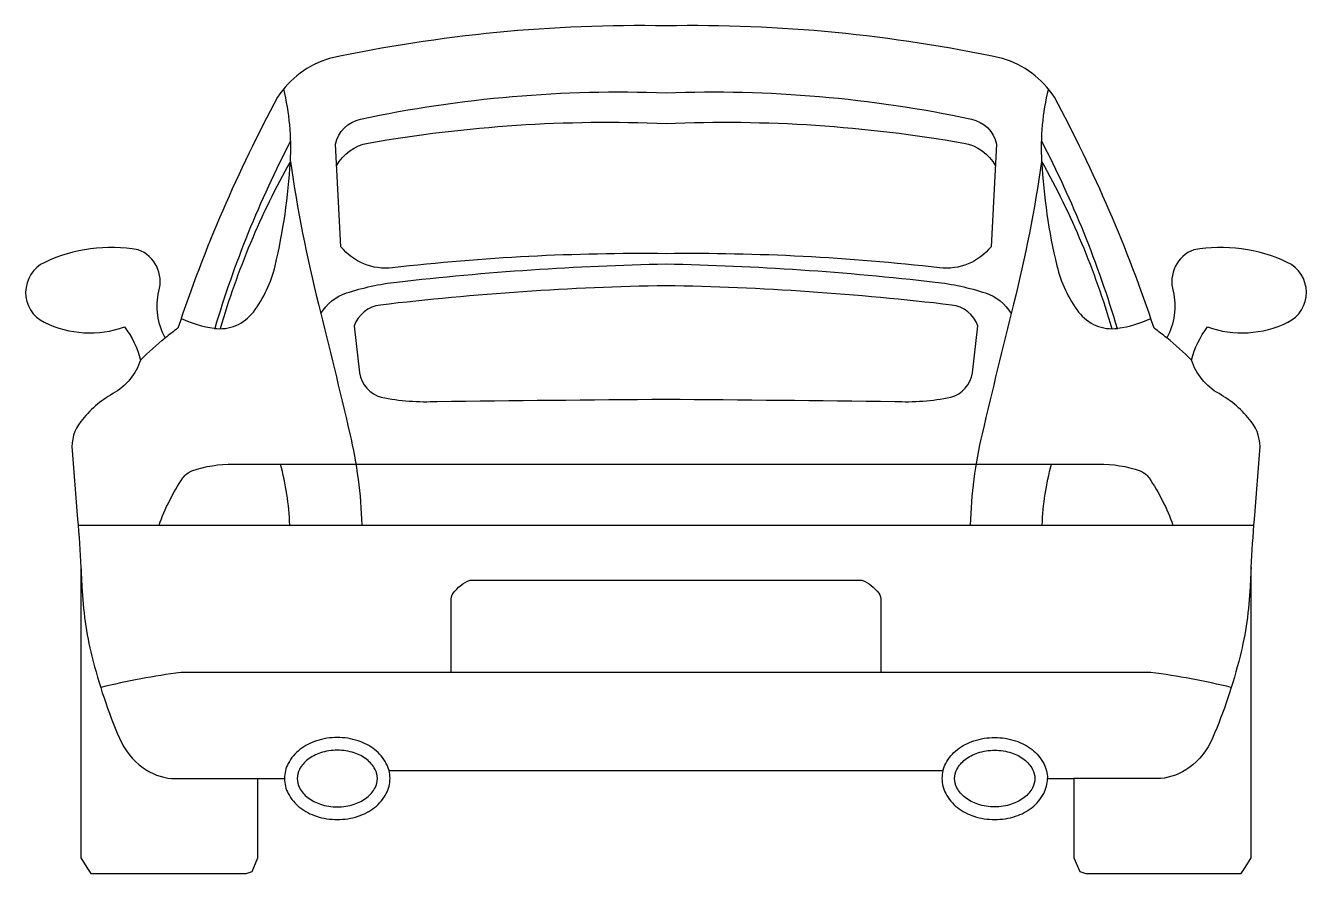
# Model space of a CAD drawing. Header units: metres. Extents: x -0.1 to 1.86, y 0 to 1.3.
import ezdxf

# ---------------------------------------------------------------- set-up
doc = ezdxf.new("R2010")
doc.units = ezdxf.units.M
doc.layers.add('Ceco.NET 30', color=7, linetype='Continuous')

msp = doc.modelspace()

# ---------------------------------------------------------------- linework, layer by layer
at = {"layer": 'Ceco.NET 30'}
for points in [[(0.8824, 0.1576), (1.3072, 0.1576, 0.062136), (1.3057, 0.1455, 0.123049), (1.3115, 0.1223, 0.105504), (1.3294, 0.101, 0.087523), (1.3548, 0.0876, 0.078008), (1.3866, 0.0826, 0.078008), (1.4184, 0.0876, 0.087523), (1.4438, 0.101, 0.105504), (1.4617, 0.1223, 0.123049), (1.4675, 0.1455), (1.5082, 0.1455), (1.5082, 0.0241), (1.5173, 0.003), (1.5263, 0), (1.7648, 0), (1.7708, 0.009), (1.7799, 0.0241), (1.7799, 0.4692, -0.006417), (1.7849, 0.5431, -0.000224), (1.7934, 0.6484, 0.187689), (1.7801, 0.6931, 0.098821), (1.7307, 0.7358, -0.185289), (1.6883, 0.7874, -0.092535), (1.7129, 0.8381, 0.20081), (1.8361, 0.8452, 0.630085), (1.8353, 0.9372, 0.153001), (1.6919, 0.9566, 0.391104), (1.6603, 0.8928, -0.179826), (1.6506, 0.8212, 0.012315), (1.6311, 0.8362, 0.043421), (1.4781, 1.1904, 0.178274), (1.3985, 1.25, 0.056897), (0.8824, 1.3, 0.056897), (0.3663, 1.25, 0.178274), (0.2866, 1.1904, 0.043421), (0.1336, 0.8362, 0.012315), (0.1141, 0.8212, -0.179826), (0.1044, 0.8928, 0.391104), (0.0729, 0.9566, 0.153001), (-0.0705, 0.9372, 0.630085), (-0.0713, 0.8452, 0.20081), (0.0519, 0.8381, -0.092535), (0.0765, 0.7874, -0.185289), (0.034, 0.7358, 0.098821), (-0.0154, 0.6931, 0.187689), (-0.0286, 0.6484, -0.000224), (-0.0201, 0.5431, -0.006417), (-0.0151, 0.4692), (-0.0151, 0.0241), (-0.006, 0.009), (0, 0), (0.2384, 0), (0.2475, 0.003), (0.2565, 0.0241), (0.2565, 0.1455), (0.2972, 0.1455, 0.123049), (0.303, 0.1223, 0.105504), (0.3209, 0.101, 0.087523), (0.3464, 0.0876, 0.078008), (0.3782, 0.0826, 0.078008), (0.41, 0.0876, 0.087523), (0.4354, 0.101, 0.105504), (0.4533, 0.1223, 0.123049), (0.4591, 0.1455, 0.062136), (0.4576, 0.1576)], [(0.8824, 0.1576), (1.3072, 0.1576, 0.062136), (1.3057, 0.1455, 0.123049), (1.3115, 0.1223, 0.105504), (1.3294, 0.101, 0.087523), (1.3548, 0.0876, 0.078008), (1.3866, 0.0826, 0.078008), (1.4184, 0.0876, 0.087523), (1.4438, 0.101, 0.105504), (1.4617, 0.1223, 0.123049), (1.4675, 0.1455), (1.5082, 0.1455), (1.5082, 0.0241), (1.5173, 0.003), (1.5263, 0), (1.7648, 0), (1.7708, 0.009), (1.7799, 0.0241), (1.7799, 0.4692, -0.006417), (1.7849, 0.5431, -0.000224), (1.7934, 0.6484, 0.187689), (1.7801, 0.6931, 0.098821), (1.7307, 0.7358, -0.185289), (1.6883, 0.7874, -0.092535), (1.7129, 0.8381, 0.20081), (1.8361, 0.8452, 0.630085), (1.8353, 0.9372, 0.153001), (1.6919, 0.9566, 0.391104), (1.6603, 0.8928, -0.179826), (1.6506, 0.8212, 0.012315), (1.6311, 0.8362, 0.043421), (1.4781, 1.1904, 0.178274), (1.3985, 1.25, 0.056897), (0.8824, 1.3, 0.056897), (0.3663, 1.25, 0.178274), (0.2866, 1.1904, 0.043421), (0.1336, 0.8362, 0.012315), (0.1141, 0.8212, -0.179826), (0.1044, 0.8928, 0.391104), (0.0729, 0.9566, 0.153001), (-0.0705, 0.9372, 0.630085), (-0.0713, 0.8452, 0.20081), (0.0519, 0.8381, -0.092535), (0.0765, 0.7874, -0.185289), (0.034, 0.7358, 0.098821), (-0.0154, 0.6931, 0.187689), (-0.0286, 0.6484, -0.000224), (-0.0201, 0.5431, -0.006417), (-0.0151, 0.4692), (-0.0151, 0.0241), (-0.006, 0.009), (0, 0), (0.2384, 0), (0.2475, 0.003), (0.2565, 0.0241), (0.2565, 0.1455), (0.2972, 0.1455, 0.123049), (0.303, 0.1223, 0.105504), (0.3209, 0.101, 0.087523), (0.3464, 0.0876, 0.078008), (0.3782, 0.0826, 0.078008), (0.41, 0.0876, 0.087523), (0.4354, 0.101, 0.105504), (0.4533, 0.1223, 0.123049), (0.4591, 0.1455, 0.062136), (0.4576, 0.1576)], [(0.8824, 0.9505, 0.031233), (0.4627, 0.9288, -0.25747), (0.3838, 0.9612), (0.3754, 1.1184, -0.296288), (0.414, 1.157, -0.061861), (0.8824, 1.1972, -0.061861), (1.3508, 1.157, -0.296288), (1.3894, 1.1184), (1.381, 0.9612, -0.25747), (1.3021, 0.9288, 0.031233)], [(0.8824, 0.9505, 0.031233), (0.4627, 0.9288, -0.25747), (0.3838, 0.9612), (0.3754, 1.1184, -0.296288), (0.414, 1.157, -0.061861), (0.8824, 1.1972, -0.061861), (1.3508, 1.157, -0.296288), (1.3894, 1.1184), (1.381, 0.9612, -0.25747), (1.3021, 0.9288, 0.031233)], [(0.8824, 0.9014, 0.025434), (0.4442, 0.8717, 0.282656), (0.4039, 0.8398), (0.4122, 0.7677, 0.293758), (0.4457, 0.7304, 0.065182), (0.5315, 0.724, -0.001117), (0.8824, 0.7273, -0.001117), (1.2332, 0.724, 0.065182), (1.3191, 0.7304, 0.293758), (1.3526, 0.7677), (1.3609, 0.8398, 0.282656), (1.3205, 0.8717, 0.025434)], [(0.8824, 0.9014, 0.025434), (0.4442, 0.8717, 0.282656), (0.4039, 0.8398), (0.4122, 0.7677, 0.293758), (0.4457, 0.7304, 0.065182), (0.5315, 0.724, -0.001117), (0.8824, 0.7273, -0.001117), (1.2332, 0.724, 0.065182), (1.3191, 0.7304, 0.293758), (1.3526, 0.7677), (1.3609, 0.8398, 0.282656), (1.3205, 0.8717, 0.025434)], [(0.3167, 0.1455, 0.123049), (0.3202, 0.1314, 0.105504), (0.3329, 0.1164, 0.087523), (0.3523, 0.1061, 0.078008), (0.3782, 0.102, 0.078008), (0.404, 0.1061, 0.087523), (0.4235, 0.1164, 0.105504), (0.4361, 0.1314, 0.123049), (0.4396, 0.1455, 0.123049), (0.4361, 0.1595, 0.105504), (0.4235, 0.1746, 0.087523), (0.404, 0.1848, 0.078008), (0.3782, 0.1889, 0.078008), (0.3523, 0.1848, 0.087523), (0.3329, 0.1746, 0.105504), (0.3202, 0.1595, 0.123049)], [(0.3167, 0.1455, 0.123049), (0.3202, 0.1314, 0.105504), (0.3329, 0.1164, 0.087523), (0.3523, 0.1061, 0.078008), (0.3782, 0.102, 0.078008), (0.404, 0.1061, 0.087523), (0.4235, 0.1164, 0.105504), (0.4361, 0.1314, 0.123049), (0.4396, 0.1455, 0.123049), (0.4361, 0.1595, 0.105504), (0.4235, 0.1746, 0.087523), (0.404, 0.1848, 0.078008), (0.3782, 0.1889, 0.078008), (0.3523, 0.1848, 0.087523), (0.3329, 0.1746, 0.105504), (0.3202, 0.1595, 0.123049)], [(1.4481, 0.1455, -0.123049), (1.4446, 0.1314, -0.105504), (1.4319, 0.1164, -0.087523), (1.4124, 0.1061, -0.078008), (1.3866, 0.102, -0.078008), (1.3607, 0.1061, -0.087523), (1.3413, 0.1164, -0.105504), (1.3286, 0.1314, -0.123049), (1.3251, 0.1455, -0.123049), (1.3286, 0.1595, -0.105504), (1.3413, 0.1746, -0.087523), (1.3607, 0.1848, -0.078008), (1.3866, 0.1889, -0.078008), (1.4124, 0.1848, -0.087523), (1.4319, 0.1746, -0.105504), (1.4446, 0.1595, -0.123049)], [(1.4481, 0.1455, -0.123049), (1.4446, 0.1314, -0.105504), (1.4319, 0.1164, -0.087523), (1.4124, 0.1061, -0.078008), (1.3866, 0.102, -0.078008), (1.3607, 0.1061, -0.087523), (1.3413, 0.1164, -0.105504), (1.3286, 0.1314, -0.123049), (1.3251, 0.1455, -0.123049), (1.3286, 0.1595, -0.105504), (1.3413, 0.1746, -0.087523), (1.3607, 0.1848, -0.078008), (1.3866, 0.1889, -0.078008), (1.4124, 0.1848, -0.087523), (1.4319, 0.1746, -0.105504), (1.4446, 0.1595, -0.123049)]]:
    msp.add_lwpolyline(points, format="xyb", close=True, dxfattribs=at)
for points in [[(0.3771, 1.0851, -0.229234), (0.4257, 1.1201, -0.054241), (0.8824, 1.1502, -0.054241), (1.339, 1.1201, -0.229234), (1.3876, 1.0851)], [(0.3771, 1.0851, -0.229234), (0.4257, 1.1201, -0.054241), (0.8824, 1.1502, -0.054241), (1.339, 1.1201, -0.229234), (1.3876, 1.0851)], [(0.3066, 1.1236, 0.047565), (0.1903, 0.8359, 0.047565)], [(0.3066, 1.1236, 0.047565), (0.1903, 0.8359, 0.047565)], [(1.4582, 1.1236, -0.047565), (1.5744, 0.8359, -0.047565)], [(1.4582, 1.1236, -0.047565), (1.5744, 0.8359, -0.047565)], [(0.3062, 1.0919, 0.057511), (0.1986, 0.8354, 0.057511)], [(0.3062, 1.0919, 0.057511), (0.1986, 0.8354, 0.057511)], [(0.3062, 1.0919, 0.025409), (0.3493, 0.8732, -0.003789), (0.3974, 0.6744, -0.050087), (0.4158, 0.5343)], [(0.3062, 1.0919, 0.025409), (0.3493, 0.8732, -0.003789), (0.3974, 0.6744, -0.050087), (0.4158, 0.5343)], [(1.4586, 1.0919, -0.025409), (1.4155, 0.8732, 0.003789), (1.3673, 0.6744, 0.050087), (1.349, 0.5343)], [(1.4586, 1.0919, -0.025409), (1.4155, 0.8732, 0.003789), (1.3673, 0.6744, 0.050087), (1.349, 0.5343)], [(1.4586, 1.0919, -0.057511), (1.5662, 0.8354, -0.057511)], [(1.4586, 1.0919, -0.057511), (1.5662, 0.8354, -0.057511)], [(0.3529, 0.8585, -0.184857), (0.3922, 0.8902, -0.049946), (0.4694, 0.907, -0.023304), (0.8824, 0.9349, -0.023304), (1.2954, 0.907, -0.049946), (1.3726, 0.8902, -0.184857), (1.4118, 0.8585, -0.184857)], [(0.3529, 0.8585, -0.184857), (0.3922, 0.8902, -0.049946), (0.4694, 0.907, -0.023304), (0.8824, 0.9349, -0.023304), (1.2954, 0.907, -0.049946), (1.3726, 0.8902, -0.184857), (1.4118, 0.8585, -0.184857)], [(0.0765, 0.7874, -0.025259), (0.1141, 0.8212, -0.043421)], [(0.0765, 0.7874, -0.025259), (0.1141, 0.8212, -0.043421)], [(1.6883, 0.7874, 0.025259), (1.6506, 0.8212, 0.043421)], [(1.6883, 0.7874, 0.025259), (1.6506, 0.8212, 0.043421)], [(0.1048, 0.5343, -0.062968), (0.1414, 0.6066, -0.160566), (0.1553, 0.6173, -0.088041), (0.2189, 0.6278), (0.8824, 0.6278), (1.5459, 0.6278, -0.088041), (1.6095, 0.6173, -0.160566), (1.6233, 0.6066, -0.062968), (1.66, 0.5343, -0.062968)], [(0.1048, 0.5343, -0.062968), (0.1414, 0.6066, -0.160566), (0.1553, 0.6173, -0.088041), (0.2189, 0.6278), (0.8824, 0.6278), (1.5459, 0.6278, -0.088041), (1.6095, 0.6173, -0.160566), (1.6233, 0.6066, -0.062968), (1.66, 0.5343, -0.062968)], [(0.3054, 0.5343, 0.053777), (0.2912, 0.6278, 0.053777)], [(0.3054, 0.5343, 0.053777), (0.2912, 0.6278, 0.053777)], [(1.4594, 0.5343, -0.053777), (1.4736, 0.6278, -0.053777)], [(1.4594, 0.5343, -0.053777), (1.4736, 0.6278, -0.053777)], [(-0.0151, 0.4692, -0.002548), (-0.0136, 0.4398, 0.049619), (0.0018, 0.333, 0.040402), (0.044, 0.2072, 0.136102), (0.0802, 0.162, 0.132202), (0.1239, 0.1455), (0.2565, 0.1455)], [(-0.0151, 0.4692, -0.002548), (-0.0136, 0.4398, 0.049619), (0.0018, 0.333, 0.040402), (0.044, 0.2072, 0.136102), (0.0802, 0.162, 0.132202), (0.1239, 0.1455), (0.2565, 0.1455)], [(1.7799, 0.4692, 0.002548), (1.7784, 0.4398, -0.049619), (1.7629, 0.333, -0.040402), (1.7207, 0.2072, -0.136102), (1.6846, 0.162, -0.132202), (1.6409, 0.1455), (1.5082, 0.1455)], [(1.7799, 0.4692, 0.002548), (1.7784, 0.4398, -0.049619), (1.7629, 0.333, -0.040402), (1.7207, 0.2072, -0.136102), (1.6846, 0.162, -0.132202), (1.6409, 0.1455), (1.5082, 0.1455)], [(0.5527, 0.3082), (0.5527, 0.4176, -0.191346), (0.5559, 0.4298, -0.137438), (0.5819, 0.4499), (0.8824, 0.4499), (1.1828, 0.4499, -0.137438), (1.2088, 0.4298, -0.191346), (1.2121, 0.4176), (1.2121, 0.3082)], [(0.5527, 0.3082), (0.5527, 0.4176, -0.191346), (0.5559, 0.4298, -0.137438), (0.5819, 0.4499), (0.8824, 0.4499), (1.1828, 0.4499, -0.137438), (1.2088, 0.4298, -0.191346), (1.2121, 0.4176), (1.2121, 0.3082)], [(1.7495, 0.2851, 0.027239), (1.6262, 0.3082), (0.8824, 0.3082), (0.1385, 0.3082, 0.027239), (0.0153, 0.2851, 0.027239)], [(1.7495, 0.2851, 0.027239), (1.6262, 0.3082), (0.8824, 0.3082), (0.1385, 0.3082, 0.027239), (0.0153, 0.2851, 0.027239)], [(0.4576, 0.1576, 0.06045), (0.4533, 0.1687, 0.105504), (0.4354, 0.1899, 0.087523), (0.41, 0.2034, 0.078008), (0.3782, 0.2084, 0.078008), (0.3464, 0.2034, 0.087523), (0.3209, 0.1899, 0.105504), (0.303, 0.1687, 0.123049), (0.2972, 0.1455, 0.123049)], [(0.4576, 0.1576, 0.06045), (0.4533, 0.1687, 0.105504), (0.4354, 0.1899, 0.087523), (0.41, 0.2034, 0.078008), (0.3782, 0.2084, 0.078008), (0.3464, 0.2034, 0.087523), (0.3209, 0.1899, 0.105504), (0.303, 0.1687, 0.123049), (0.2972, 0.1455, 0.123049)], [(1.3072, 0.1576, -0.06045), (1.3115, 0.1687, -0.105504), (1.3294, 0.1899, -0.087523), (1.3548, 0.2034, -0.078008), (1.3866, 0.2084, -0.078008), (1.4184, 0.2034, -0.087523), (1.4438, 0.1899, -0.105504), (1.4617, 0.1687, -0.123049), (1.4675, 0.1455, -0.123049)], [(1.3072, 0.1576, -0.06045), (1.3115, 0.1687, -0.105504), (1.3294, 0.1899, -0.087523), (1.3548, 0.2034, -0.078008), (1.3866, 0.2084, -0.078008), (1.4184, 0.2034, -0.087523), (1.4438, 0.1899, -0.105504), (1.4617, 0.1687, -0.123049), (1.4675, 0.1455, -0.123049)]]:
    msp.add_lwpolyline(points, format="xyb", dxfattribs=at)
msp.add_lwpolyline([(-0.0194, 0.5343), (0.8824, 0.5343), (1.7842, 0.5343)], dxfattribs=at)
msp.add_lwpolyline([(-0.0194, 0.5343), (0.8824, 0.5343), (1.7842, 0.5343)], dxfattribs=at)
for centre, radius, start, end in [((-0.0717, 1.1132), 0.3785, 356.7756, 13.7444), ((-0.0717, 1.1132), 0.3785, 356.7756, 13.7444), ((1.8365, 1.1132), 0.3785, 166.2556, 183.2244), ((1.8365, 1.1132), 0.3785, 166.2556, 183.2244), ((-0.6064, 1.1433), 0.914, 346.6206, 356.7756), ((-0.6064, 1.1433), 0.914, 346.6206, 356.7756), ((2.3711, 1.1433), 0.914, 183.2244, 193.3794), ((2.3711, 1.1433), 0.914, 183.2244, 193.3794), ((0.097, 0.9761), 0.191, 322.9516, 346.6206), ((0.097, 0.9761), 0.191, 322.9516, 346.6206), ((1.6678, 0.9761), 0.191, 193.3794, 217.0484), ((1.6678, 0.9761), 0.191, 193.3794, 217.0484), ((0.212, 1.0024), 0.1679, 244.1354, 262.2646), ((0.212, 1.0024), 0.1679, 244.1354, 262.2646), ((0.198, 0.8998), 0.0644, 262.2646, 322.9516), ((0.198, 0.8998), 0.0644, 262.2646, 322.9516), ((1.5667, 0.8998), 0.0644, 217.0484, 277.7354), ((1.5667, 0.8998), 0.0644, 217.0484, 277.7354), ((1.5528, 1.0024), 0.1679, 277.7354, 295.8646), ((1.5528, 1.0024), 0.1679, 277.7354, 295.8646)]:
    msp.add_arc(centre, radius, start, end, dxfattribs=at)

doc.saveas('drawing.dxf')
